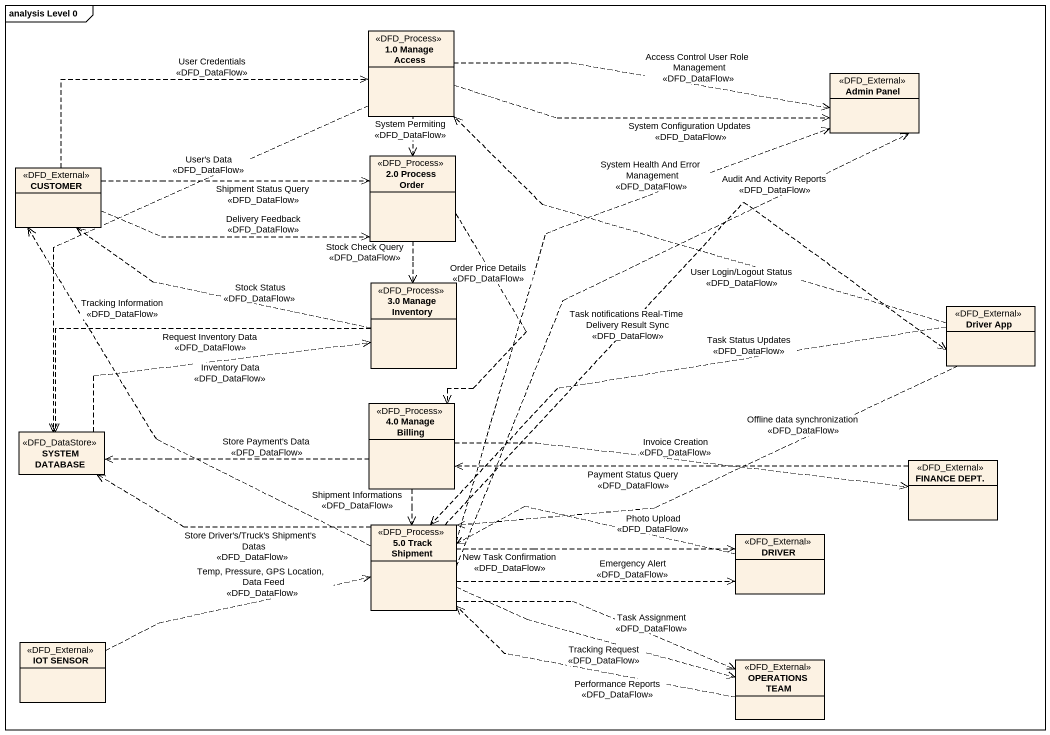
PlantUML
@startuml
mainframe analysis Level 0
hide circle
hide empty members
class "1.0 Manage Access" as c1_0_Manage_Access <<DFD_Process>>
class "Admin Panel" as Admin_Panel <<DFD_External>>
class "2.0 Process Order" as c2_0_Process_Order <<DFD_Process>>
class CUSTOMER <<DFD_External>>
class "3.0 Manage Inventory" as c3_0_Manage_Inventory <<DFD_Process>>
class "Driver App" as Driver_App <<DFD_External>>
class "4.0 Manage Billing" as c4_0_Manage_Billing <<DFD_Process>>
class "SYSTEM DATABASE" as SYSTEM_DATABASE <<DFD_DataStore>>
class "FINANCE DEPT." as FINANCE_DEPT <<DFD_External>>
class "5.0 Track Shipment" as c5_0_Track_Shipment <<DFD_Process>>
class DRIVER <<DFD_External>>
class "IOT SENSOR" as IOT_SENSOR <<DFD_External>>
class "OPERATIONS TEAM" as OPERATIONS_TEAM <<DFD_External>>
c1_0_Manage_Access .right.> Admin_Panel : System Configuration Updates\n<<DFD_DataFlow>>
c1_0_Manage_Access .right.> Admin_Panel : Access Control User Role Management\n<<DFD_DataFlow>>
c1_0_Manage_Access ..> c2_0_Process_Order : System Permiting\n<<DFD_DataFlow>>
c1_0_Manage_Access ..> SYSTEM_DATABASE : User's Data\n<<DFD_DataFlow>>
c2_0_Process_Order ..> c3_0_Manage_Inventory : Stock Check Query\n<<DFD_DataFlow>>
c2_0_Process_Order ..> c4_0_Manage_Billing : Order Price Details\n<<DFD_DataFlow>>
CUSTOMER .right.> c1_0_Manage_Access : User Credentials\n<<DFD_DataFlow>>
CUSTOMER .right.> c2_0_Process_Order : Shipment Status Query\n<<DFD_DataFlow>>
CUSTOMER .right.> c2_0_Process_Order : Delivery Feedback\n<<DFD_DataFlow>>
c3_0_Manage_Inventory .left.> CUSTOMER : Stock Status\n<<DFD_DataFlow>>
c3_0_Manage_Inventory .left.> SYSTEM_DATABASE : Request Inventory Data\n<<DFD_DataFlow>>
Driver_App .left.> c1_0_Manage_Access : User Login/Logout Status\n<<DFD_DataFlow>>
Driver_App .left.> c5_0_Track_Shipment : Offline data synchronization\n<<DFD_DataFlow>>
Driver_App .left.> c5_0_Track_Shipment : Task Status Updates\n<<DFD_DataFlow>>
c4_0_Manage_Billing .left.> SYSTEM_DATABASE : Store Payment's Data\n<<DFD_DataFlow>>
c4_0_Manage_Billing .right.> FINANCE_DEPT : Invoice Creation\n<<DFD_DataFlow>>
c4_0_Manage_Billing ..> c5_0_Track_Shipment : Shipment Informations\n<<DFD_DataFlow>>
SYSTEM_DATABASE .right.> c3_0_Manage_Inventory : Inventory Data\n<<DFD_DataFlow>>
FINANCE_DEPT .left.> c4_0_Manage_Billing : Payment Status Query\n<<DFD_DataFlow>>
c5_0_Track_Shipment .up.> Admin_Panel : Audit And Activity Reports\n<<DFD_DataFlow>>
c5_0_Track_Shipment .up.> Admin_Panel : System Health And Error Management\n<<DFD_DataFlow>>
c5_0_Track_Shipment .up.> CUSTOMER : Tracking Information\n<<DFD_DataFlow>>
c5_0_Track_Shipment .right.> Driver_App : Task notifications Real-Time Delivery Result Sync\n<<DFD_DataFlow>>
c5_0_Track_Shipment .left.> SYSTEM_DATABASE : Store Driver's/Truck's Shipment's Datas\n<<DFD_DataFlow>>
c5_0_Track_Shipment .right.> DRIVER : Emergency Alert\n<<DFD_DataFlow>>
c5_0_Track_Shipment .right.> DRIVER : New Task Confirmation\n<<DFD_DataFlow>>
c5_0_Track_Shipment .right.> OPERATIONS_TEAM : Tracking Request\n<<DFD_DataFlow>>
c5_0_Track_Shipment .right.> OPERATIONS_TEAM : Task Assignment\n<<DFD_DataFlow>>
DRIVER .left.> c5_0_Track_Shipment : Photo Upload\n<<DFD_DataFlow>>
IOT_SENSOR .right.> c5_0_Track_Shipment : Temp, Pressure, GPS Location, Data Feed\n<<DFD_DataFlow>>
OPERATIONS_TEAM .left.> c5_0_Track_Shipment : Performance Reports\n<<DFD_DataFlow>>
@enduml
